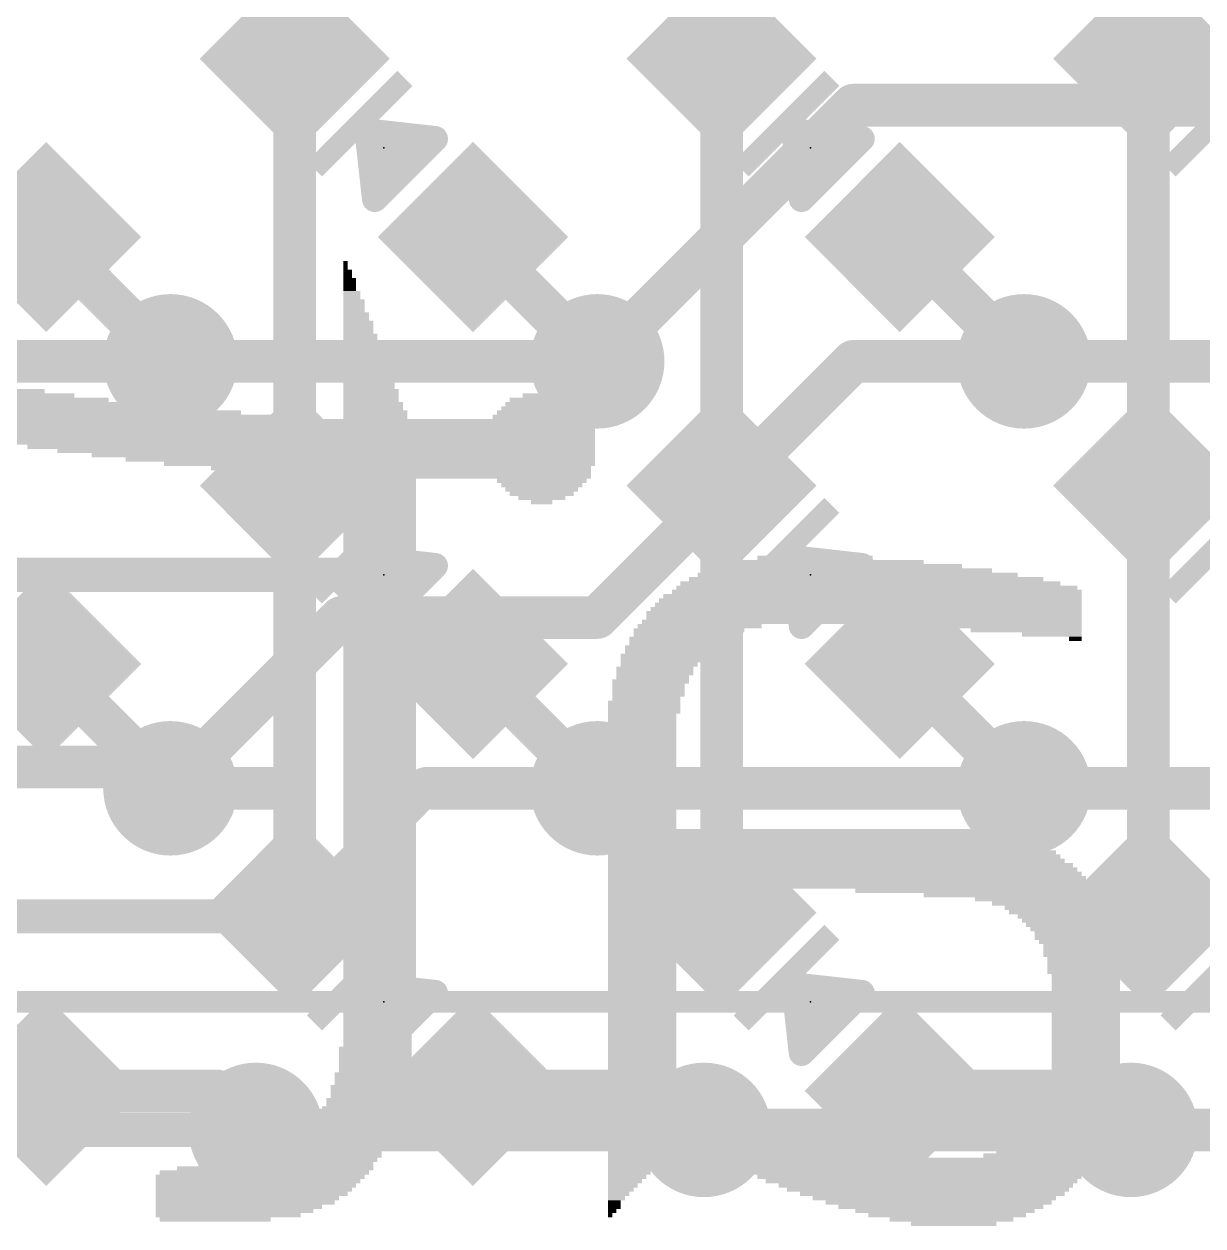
# Model space of a CAD drawing. Extents: x -6.7 to 59.9, y -5.3 to 30.3.
# Drawn here: x 33.16 to 40.18, y 2.73 to 9.88 of the extents above; entities that cross this region are included whole.
import ezdxf

# ---------------------------------------------------------------- set-up
doc = ezdxf.new("R2010")
doc.units = 0
for name, color, linetype in [('1', 12, 'CONTINUOUS'), ('16', 132, 'CONTINUOUS'), ('18', 110, 'CONTINUOUS'), ('21', 40, 'CONTINUOUS'), ('22', 6, 'CONTINUOUS'), ('23', 40, 'CONTINUOUS'), ('47', 253, 'CONTINUOUS')]:
    doc.layers.add(name, color=color, linetype=linetype)

# ---------------------------------------------------------------- blocks, each defined once
blk = doc.blocks.new('RECT')
blk.add_solid([(-0.5, -0.5), (0.5, -0.5), (-0.5, 0.5), (0.5, 0.5)])
blk = doc.blocks.new('ROUNDV')
at = {"const_width": 0.5}
blk.add_lwpolyline([(0, -0.25, 1), (0, 0.25, 1), (0, -0.25)], format="xyb", dxfattribs=at)

msp = doc.modelspace()

# ---------------------------------------------------------------- linework, layer by layer
at = {"layer": '1', "const_width": 0.254}
for points in [[(34.7757, 12.2143), (34.7757, 9.6743)], [(37.3157, 9.6743), (37.3157, 12.2143)], [(39.8557, 10.5183), (39.8557, 9.6743)], [(34.7757, 9.6743), (34.7757, 7.1343)], [(37.3157, 8.6137), (37.3157, 9.6743)], [(39.8557, 9.6743), (39.8557, 7.1343)], [(33.2963, 8.6137), (34.036, 7.874)], [(35.8363, 8.6137), (36.576, 7.874)], [(36.576, 7.874), (37.3157, 8.6137)], [(37.3157, 7.1343), (37.3157, 8.6137)], [(38.3763, 8.6137), (39.116, 7.874)], [(36.576, 7.874), (36.576, 7.874)], [(34.7757, 7.1343), (34.7757, 5.334)], [(37.3157, 4.5943), (37.3157, 7.1343)], [(39.8557, 7.1343), (39.8557, 4.5943)], [(33.2963, 6.0737), (34.036, 5.334)], [(35.8363, 6.0737), (36.576, 5.334)], [(39.116, 5.334), (38.3763, 6.0737)], [(34.7757, 5.334), (34.036, 5.334)], [(34.7757, 5.334), (34.7757, 4.5943)], [(33.2963, 3.5337), (34.3123, 3.5337)], [(34.3123, 3.5337), (34.544, 3.302)], [(35.8363, 3.5337), (36.9793, 3.5337)], [(36.9793, 3.5337), (37.211, 3.302)], [(38.3763, 3.5337), (39.5193, 3.5337)], [(39.5193, 3.5337), (39.751, 3.302)]]:
    msp.add_lwpolyline(points, dxfattribs=at)
at = {"layer": '1', "const_width": 0.127}
for points in [[(34.8392, 9.6743, 1), (34.7122, 9.6743)], [(37.3792, 9.6743, 1), (37.2522, 9.6743)], [(39.9192, 9.6743, 1), (39.7922, 9.6743)], [(34.7122, 9.6743, 1), (34.8392, 9.6743)], [(37.2522, 9.6743, 1), (37.3792, 9.6743)], [(39.7922, 9.6743, 1), (39.9192, 9.6743)], [(33.3412, 8.6586, 1), (33.2514, 8.5688)], [(35.8812, 8.6586, 1), (35.7914, 8.5688)], [(37.3792, 8.6137, 1), (37.2522, 8.6137)], [(37.3606, 8.5688, 1), (37.2708, 8.6586)], [(38.4212, 8.6586, 1), (38.3314, 8.5688)], [(37.2522, 8.6137, 1), (37.3792, 8.6137)], [(33.9911, 7.8291, 1), (34.0809, 7.9189)], [(36.576, 7.9375, 1), (36.576, 7.8105)], [(36.5311, 7.9189, 1), (36.6209, 7.8291)], [(36.5311, 7.8291, 1), (36.6209, 7.9189)], [(36.576, 7.8105, 1), (36.576, 7.9375)], [(39.0711, 7.8291, 1), (39.1609, 7.9189)], [(34.8392, 7.1343, 1), (34.7122, 7.1343)], [(37.3792, 7.1343, 1), (37.2522, 7.1343)], [(39.9192, 7.1343, 1), (39.7922, 7.1343)], [(34.7122, 7.1343, 1), (34.8392, 7.1343)], [(37.2522, 7.1343, 1), (37.3792, 7.1343)], [(39.7922, 7.1343, 1), (39.9192, 7.1343)], [(33.3412, 6.1186, 1), (33.2514, 6.0288)], [(35.8812, 6.1186, 1), (35.7914, 6.0288)], [(38.4212, 6.1186, 1), (38.3314, 6.0288)], [(34.036, 5.3975, 1), (34.036, 5.2705)], [(33.9911, 5.2891, 1), (34.0809, 5.3789)], [(34.8392, 5.334, 1), (34.7122, 5.334)], [(34.7757, 5.2705, 1), (34.7757, 5.3975)], [(36.5311, 5.2891, 1), (36.6209, 5.3789)], [(39.0711, 5.2891, 1), (39.1609, 5.3789)], [(34.7122, 5.334, 1), (34.8392, 5.334)], [(34.7122, 4.5943, 1), (34.8392, 4.5943)], [(37.2522, 4.5943, 1), (37.3792, 4.5943)], [(39.7922, 4.5943, 1), (39.9192, 4.5943)], [(33.2963, 3.5972, 1), (33.2963, 3.4702)], [(34.3572, 3.5786, 1), (34.2674, 3.4888)], [(34.3123, 3.4702, 1), (34.3123, 3.5972)], [(35.8363, 3.5972, 1), (35.8363, 3.4702)], [(37.0242, 3.5786, 1), (36.9344, 3.4888)], [(36.9793, 3.4702, 1), (36.9793, 3.5972)], [(38.3763, 3.5972, 1), (38.3763, 3.4702)], [(39.5642, 3.5786, 1), (39.4744, 3.4888)], [(39.5193, 3.4702, 1), (39.5193, 3.5972)], [(34.4991, 3.2571, 1), (34.5889, 3.3469)], [(37.1661, 3.2571, 1), (37.2559, 3.3469)], [(39.7061, 3.2571, 1), (39.7959, 3.3469)]]:
    msp.add_lwpolyline(points, format="xyb", dxfattribs=at)
at = {"layer": '16'}
for points, const_width in [([(36.576, 7.874), (38.1, 9.398)], 0.254), ([(38.1, 9.398), (40.64, 9.398)], 0.254), ([(31.496, 7.874), (34.036, 7.874)], 0.254), ([(34.036, 7.874), (36.576, 7.874)], 0.254), ([(38.1, 7.874), (36.576, 6.35)], 0.254), ([(39.116, 7.874), (38.1, 7.874)], 0.254), ([(39.116, 7.874), (41.656, 7.874)], 0.254), ([(28.829, 6.604), (35.052, 6.604)], 0.2032), ([(35.052, 6.604), (35.306, 6.35)], 0.2032), ([(35.052, 6.35), (34.036, 5.334)], 0.254), ([(35.306, 6.35), (35.052, 6.35)], 0.254), ([(36.576, 6.35), (35.306, 6.35)], 0.254), ([(33.909, 5.461), (31.623, 5.461)], 0.254), ([(34.036, 5.334), (33.909, 5.461)], 0.254), ([(34.798, 4.572), (35.56, 5.334)], 0.2032), ([(36.576, 5.334), (35.56, 5.334)], 0.254), ([(36.576, 5.334), (39.116, 5.334)], 0.254), ([(39.116, 5.334), (41.656, 5.334)], 0.254), ([(31.115, 4.572), (34.798, 4.572)], 0.2032), ([(33.02, 3.556), (33.274, 3.302)], 0.2032), ([(33.274, 3.302), (34.544, 3.302)], 0.2032), ([(34.544, 3.302), (37.211, 3.302)], 0.254), ([(37.211, 3.302), (39.751, 3.302)], 0.254), ([(39.751, 3.302), (42.291, 3.302)], 0.254)]:
    msp.add_lwpolyline(points, dxfattribs=dict(at, const_width=const_width))
for points, const_width in [([(38.1, 9.4615, 1), (38.1, 9.3345)], 0.127), ([(38.1449, 9.3531, 1), (38.0551, 9.4429)], 0.127), ([(34.036, 7.9375, 1), (34.036, 7.8105)], 0.127), ([(34.036, 7.8105, 1), (34.036, 7.9375)], 0.127), ([(36.5311, 7.9189, 1), (36.6209, 7.8291)], 0.127), ([(36.576, 7.8105, 1), (36.576, 7.9375)], 0.127), ([(38.1, 7.9375, 1), (38.1, 7.8105)], 0.127), ([(38.1449, 7.8291, 1), (38.0551, 7.9189)], 0.127), ([(39.116, 7.9375, 1), (39.116, 7.8105)], 0.127), ([(39.116, 7.8105, 1), (39.116, 7.9375)], 0.127), ([(35.0879, 6.6399, 1), (35.0161, 6.5681)], 0.1016), ([(35.052, 6.5532, 1), (35.052, 6.6548)], 0.1016), ([(35.052, 6.4135, 1), (35.052, 6.2865)], 0.127), ([(35.0969, 6.3051, 1), (35.0071, 6.3949)], 0.127), ([(35.306, 6.4135, 1), (35.306, 6.2865)], 0.127), ([(35.2701, 6.3141, 1), (35.3419, 6.3859)], 0.1016), ([(35.306, 6.2865, 1), (35.306, 6.4135)], 0.127), ([(36.5311, 6.3949, 1), (36.6209, 6.3051)], 0.127), ([(36.576, 6.2865, 1), (36.576, 6.4135)], 0.127), ([(33.9539, 5.5059, 1), (33.8641, 5.4161)], 0.127), ([(33.909, 5.3975, 1), (33.909, 5.5245)], 0.127), ([(33.9911, 5.3789, 1), (34.0809, 5.2891)], 0.127), ([(33.9911, 5.2891, 1), (34.0809, 5.3789)], 0.127), ([(35.56, 5.3975, 1), (35.56, 5.2705)], 0.127), ([(35.5959, 5.2981, 1), (35.5241, 5.3699)], 0.1016), ([(36.576, 5.3975, 1), (36.576, 5.2705)], 0.127), ([(36.576, 5.2705, 1), (36.576, 5.3975)], 0.127), ([(39.116, 5.3975, 1), (39.116, 5.2705)], 0.127), ([(39.116, 5.2705, 1), (39.116, 5.3975)], 0.127), ([(34.7621, 4.6079, 1), (34.8339, 4.5361)], 0.1016), ([(34.798, 4.5212, 1), (34.798, 4.6228)], 0.1016), ([(33.274, 3.3528, 1), (33.274, 3.2512)], 0.1016), ([(33.2381, 3.2661, 1), (33.3099, 3.3379)], 0.1016), ([(34.544, 3.3655, 1), (34.544, 3.2385)], 0.127), ([(34.544, 3.2512, 1), (34.544, 3.3528)], 0.1016), ([(37.211, 3.3655, 1), (37.211, 3.2385)], 0.127), ([(37.211, 3.2385, 1), (37.211, 3.3655)], 0.127), ([(39.751, 3.3655, 1), (39.751, 3.2385)], 0.127), ([(39.751, 3.2385, 1), (39.751, 3.3655)], 0.127)]:
    msp.add_lwpolyline(points, format="xyb", dxfattribs=dict(at, const_width=const_width))
at = {"layer": '21', "const_width": 0.1524}
for points in [[(35.2072, 9.2428), (35.2521, 8.8387)], [(35.6113, 9.1979), (35.2072, 9.2428)], [(37.7472, 9.2428), (37.7921, 8.8387)], [(38.1513, 9.1979), (37.7472, 9.2428)], [(35.2521, 8.8387), (35.6113, 9.1979)], [(37.7921, 8.8387), (38.1513, 9.1979)], [(35.2182, 9.144), (35.5574, 9.144)], [(37.7582, 9.144), (38.0974, 9.144)], [(35.2351, 8.9916), (35.405, 8.9916)], [(37.7751, 8.9916), (37.945, 8.9916)], [(35.2521, 8.8392), (35.2526, 8.8392)], [(37.7921, 8.8392), (37.7926, 8.8392)], [(35.2072, 6.7028), (35.2521, 6.2987)], [(35.6113, 6.6579), (35.2072, 6.7028)], [(35.2521, 6.2987), (35.6113, 6.6579)], [(37.7472, 6.7028), (37.7921, 6.2987)], [(38.1513, 6.6579), (37.7472, 6.7028)], [(37.7921, 6.2987), (38.1513, 6.6579)], [(35.2238, 6.5532), (35.5066, 6.5532)], [(37.7638, 6.5532), (38.0466, 6.5532)], [(35.2408, 6.4008), (35.3542, 6.4008)], [(37.7808, 6.4008), (37.8942, 6.4008)], [(35.2072, 4.1628), (35.2521, 3.7587)], [(35.6113, 4.1179), (35.2072, 4.1628)], [(37.7472, 4.1628), (37.7921, 3.7587)], [(38.1513, 4.1179), (37.7472, 4.1628)], [(35.2125, 4.1148), (35.6082, 4.1148)], [(35.2521, 3.7587), (35.6113, 4.1179)], [(37.7525, 4.1148), (38.1482, 4.1148)], [(37.7921, 3.7587), (38.1513, 4.1179)], [(35.2295, 3.9624), (35.4558, 3.9624)], [(37.7695, 3.9624), (37.9958, 3.9624)], [(35.2464, 3.81), (35.3034, 3.81)], [(37.7864, 3.81), (37.8434, 3.81)]]:
    msp.add_lwpolyline(points, dxfattribs=at)
at = {"layer": '21', "const_width": 0.0762}
for points in [[(35.2451, 9.247, 1), (35.1693, 9.2386)], [(35.2114, 9.2806, 1), (35.203, 9.2049)], [(37.7851, 9.247, 1), (37.7093, 9.2386)], [(37.7514, 9.2806, 1), (37.743, 9.2049)], [(35.6383, 9.1709, 1), (35.5844, 9.2248)], [(35.6071, 9.16, 1), (35.6155, 9.2357)], [(38.1783, 9.1709, 1), (38.1244, 9.2248)], [(38.1471, 9.16, 1), (38.1555, 9.2357)], [(35.2182, 9.1821, 1), (35.2182, 9.1059)], [(35.5574, 9.1059, 1), (35.5574, 9.1821)], [(37.7582, 9.1821, 1), (37.7582, 9.1059)], [(38.0974, 9.1059, 1), (38.0974, 9.1821)], [(35.2351, 9.0297, 1), (35.2351, 8.9535)], [(35.405, 8.9535, 1), (35.405, 9.0297)], [(37.7751, 9.0297, 1), (37.7751, 8.9535)], [(37.945, 8.9535, 1), (37.945, 9.0297)], [(35.2521, 8.8773, 1), (35.2521, 8.8011)], [(35.2252, 8.8656, 1), (35.2791, 8.8117)], [(35.2142, 8.8345, 1), (35.29, 8.8429)], [(35.2526, 8.8011, 1), (35.2526, 8.8773)], [(37.7921, 8.8773, 1), (37.7921, 8.8011)], [(37.7652, 8.8656, 1), (37.8191, 8.8117)], [(37.7542, 8.8345, 1), (37.83, 8.8429)], [(37.7926, 8.8011, 1), (37.7926, 8.8773)], [(35.2451, 6.707, 1), (35.1693, 6.6986)], [(35.2114, 6.7406, 1), (35.203, 6.6649)], [(35.6383, 6.6309, 1), (35.5844, 6.6848)], [(35.6071, 6.62, 1), (35.6155, 6.6957)], [(37.7851, 6.707, 1), (37.7093, 6.6986)], [(37.7514, 6.7406, 1), (37.743, 6.6649)], [(38.1783, 6.6309, 1), (38.1244, 6.6848)], [(38.1471, 6.62, 1), (38.1555, 6.6957)], [(35.2238, 6.5913, 1), (35.2238, 6.5151)], [(35.5066, 6.5151, 1), (35.5066, 6.5913)], [(37.7638, 6.5913, 1), (37.7638, 6.5151)], [(38.0466, 6.5151, 1), (38.0466, 6.5913)], [(35.2408, 6.4389, 1), (35.2408, 6.3627)], [(35.3542, 6.3627, 1), (35.3542, 6.4389)], [(37.7808, 6.4389, 1), (37.7808, 6.3627)], [(37.8942, 6.3627, 1), (37.8942, 6.4389)], [(35.2252, 6.3256, 1), (35.2791, 6.2717)], [(37.7652, 6.3256, 1), (37.8191, 6.2717)], [(35.2142, 6.2945, 1), (35.29, 6.3029)], [(37.7542, 6.2945, 1), (37.83, 6.3029)], [(35.2451, 4.167, 1), (35.1693, 4.1586)], [(35.2114, 4.2006, 1), (35.203, 4.1249)], [(37.7851, 4.167, 1), (37.7093, 4.1586)], [(37.7514, 4.2006, 1), (37.743, 4.1249)], [(35.2125, 4.1529, 1), (35.2125, 4.0767)], [(35.6383, 4.0909, 1), (35.5844, 4.1448)], [(35.6071, 4.08, 1), (35.6155, 4.1557)], [(35.6082, 4.0767, 1), (35.6082, 4.1529)], [(37.7525, 4.1529, 1), (37.7525, 4.0767)], [(38.1783, 4.0909, 1), (38.1244, 4.1448)], [(38.1471, 4.08, 1), (38.1555, 4.1557)], [(38.1482, 4.0767, 1), (38.1482, 4.1529)], [(35.2295, 4.0005, 1), (35.2295, 3.9243)], [(35.4558, 3.9243, 1), (35.4558, 4.0005)], [(37.7695, 4.0005, 1), (37.7695, 3.9243)], [(37.9958, 3.9243, 1), (37.9958, 4.0005)], [(35.2464, 3.8481, 1), (35.2464, 3.7719)], [(35.3034, 3.7719, 1), (35.3034, 3.8481)], [(37.7864, 3.8481, 1), (37.7864, 3.7719)], [(37.8434, 3.7719, 1), (37.8434, 3.8481)], [(35.2252, 3.7856, 1), (35.2791, 3.7317)], [(35.2142, 3.7545, 1), (35.29, 3.7629)], [(37.7652, 3.7856, 1), (37.8191, 3.7317)], [(37.7542, 3.7545, 1), (37.83, 3.7629)]]:
    msp.add_lwpolyline(points, format="xyb", dxfattribs=at)
at = {"layer": '23'}
for p in [(35.306, 9.144), (37.846, 9.144), (35.306, 6.604), (37.846, 6.604), (35.306, 4.064), (37.846, 4.064)]:
    msp.add_point(p, dxfattribs=at)
at = {"layer": '47', "const_width": 0.13}
msp.add_lwpolyline([(9.906, 4.064), (59.862, 4.064)], dxfattribs=at)

# ---------------------------------------------------------------- block references
at = {"layer": '1', "xscale": 0.8, "yscale": 0.8, "rotation": 45}
for p in [(34.7757, 9.6743), (37.3157, 9.6743), (39.8557, 9.6743), (33.2963, 8.6137), (35.8363, 8.6137), (38.3763, 8.6137), (34.7757, 7.1343), (37.3157, 7.1343), (39.8557, 7.1343), (33.2963, 6.0737), (35.8363, 6.0737), (38.3763, 6.0737), (34.7757, 4.5943), (37.3157, 4.5943), (39.8557, 4.5943), (33.2963, 3.5337), (35.8363, 3.5337), (38.3763, 3.5337)]:
    msp.add_blockref('RECT', p, dxfattribs=at)
at = {"layer": '18', "xscale": 0.8001, "yscale": 0.8001}
for p in [(34.036, 7.874), (34.036, 7.874), (36.576, 7.874), (36.576, 7.874), (39.116, 7.874), (39.116, 7.874), (34.036, 5.334), (34.036, 5.334), (36.576, 5.334), (36.576, 5.334), (39.116, 5.334), (39.116, 5.334), (34.544, 3.302), (34.544, 3.302), (37.211, 3.302), (37.211, 3.302), (39.751, 3.302), (39.751, 3.302)]:
    msp.add_blockref('ROUNDV', p, dxfattribs=at)
at = {"layer": '21', "xscale": 0.762, "yscale": 0.127, "rotation": 45}
for p in [(35.1623, 9.2877), (37.7023, 9.2877), (40.2423, 9.2877), (35.1623, 6.7477), (37.7023, 6.7477), (40.2423, 6.7477), (35.1623, 4.2077), (37.7023, 4.2077), (40.2423, 4.2077)]:
    msp.add_blockref('RECT', p, dxfattribs=at)
at = {"layer": '22', "yscale": 0.0254, "rotation": 180}
for p, xscale in [((35.0774, 8.4582), 0.0254), ((35.0774, 8.4328), 0.0254), ((35.0901, 8.4074), 0.0508), ((35.0901, 8.382), 0.0508), ((35.1028, 8.3566), 0.0762), ((35.1028, 8.3312), 0.0762), ((35.1028, 8.3058), 0.0762), ((35.1155, 8.2804), 0.1016), ((35.1155, 8.255), 0.1016), ((35.1282, 8.2296), 0.127), ((35.1282, 8.2042), 0.127), ((35.1282, 8.1788), 0.127), ((35.1409, 8.1534), 0.1524), ((35.1409, 8.128), 0.1524), ((35.1536, 8.1026), 0.1778), ((35.1536, 8.0772), 0.1778), ((35.1536, 8.0518), 0.1778), ((35.1663, 8.0264), 0.2032), ((35.1663, 8.001), 0.2032), ((35.1663, 7.9756), 0.2032), ((35.179, 7.9502), 0.2286), ((35.179, 7.9248), 0.2286), ((35.1917, 7.8994), 0.254), ((35.1917, 7.874), 0.254), ((35.1917, 7.8486), 0.254), ((35.2044, 7.8232), 0.2794), ((35.2044, 7.7978), 0.2794), ((35.2171, 7.7724), 0.3048), ((35.2171, 7.747), 0.3048), ((35.2171, 7.7216), 0.3048), ((32.9311, 7.6962), 0.7112), ((33.0454, 7.6708), 0.8382), ((33.1851, 7.6454), 0.9652), ((35.2298, 7.6962), 0.3302), ((35.2298, 7.6708), 0.3302), ((35.2298, 7.6454), 0.3302), ((36.2331, 7.6454), 0.3556), ((36.2458, 7.6708), 0.2286), ((33.2613, 7.5692), 2.3876), ((33.2105, 7.5946), 1.8796), ((33.2613, 7.62), 1.27), ((35.2425, 7.62), 0.3556), ((35.2425, 7.5946), 0.3556), ((35.2552, 7.5692), 0.381), ((36.2458, 7.5692), 0.5334), ((36.2458, 7.5946), 0.4826), ((36.2458, 7.62), 0.4318), ((33.528, 7.5438), 2.667), ((34.4297, 7.5184), 4.2164), ((35.2552, 7.5438), 0.381), ((36.2331, 7.5438), 0.5588), ((34.4932, 7.493), 4.0894), ((34.5694, 7.4676), 3.9878), ((34.6456, 7.4422), 3.8354), ((34.6456, 7.4168), 3.8354), ((34.6456, 7.3914), 3.8354), ((34.8742, 7.366), 3.3782), ((34.9631, 7.3406), 3.2004), ((35.0647, 7.3152), 2.9972), ((35.1663, 7.2898), 2.794), ((35.2806, 7.2644), 2.5654), ((35.4076, 7.239), 2.2606), ((35.5854, 7.2136), 1.905), ((35.8013, 7.1882), 1.4732), ((35.2806, 7.1628), 0.4318), ((36.2458, 7.1628), 0.5334), ((35.2806, 7.1374), 0.4318), ((35.2806, 7.112), 0.4318), ((35.2806, 7.0866), 0.4318), ((36.2458, 7.1374), 0.4826), ((36.2458, 7.112), 0.4318), ((36.2458, 7.0866), 0.381), ((35.2806, 7.0612), 0.4318), ((35.2806, 7.0358), 0.4318), ((35.2806, 7.0104), 0.4318), ((36.2458, 7.0612), 0.2794), ((36.2458, 7.0358), 0.127), ((35.2806, 6.985), 0.4318), ((35.2806, 6.9596), 0.4318), ((35.2806, 6.9342), 0.4318), ((35.2806, 6.9088), 0.4318), ((35.2806, 6.8834), 0.4318), ((35.2806, 6.858), 0.4318), ((35.2806, 6.8326), 0.4318), ((35.2806, 6.8072), 0.4318), ((35.2806, 6.7818), 0.4318), ((35.2806, 6.7564), 0.4318), ((35.2806, 6.731), 0.4318), ((35.2806, 6.7056), 0.4318), ((35.2806, 6.6802), 0.4318), ((35.2806, 6.6548), 0.4318), ((38.0238, 6.6548), 1.4478), ((37.9603, 6.6802), 1.1176), ((37.8714, 6.7056), 0.6858), ((35.2806, 6.6294), 0.4318), ((35.2806, 6.604), 0.4318), ((35.2806, 6.5786), 0.4318), ((38.1762, 6.5786), 2.1082), ((38.1254, 6.604), 1.905), ((38.0746, 6.6294), 1.7018), ((35.2806, 6.5532), 0.4318), ((35.2806, 6.5278), 0.4318), ((35.2806, 6.5024), 0.4318), ((38.2397, 6.5024), 2.4384), ((38.2397, 6.5278), 2.3876), ((38.2016, 6.5532), 2.2606), ((35.2806, 6.477), 0.4318), ((35.2806, 6.4516), 0.4318), ((35.2806, 6.4262), 0.4318), ((38.1889, 6.4262), 2.54), ((38.2016, 6.4516), 2.5146), ((38.2143, 6.477), 2.4892), ((35.2806, 6.4008), 0.4318), ((35.2806, 6.3754), 0.4318), ((38.1635, 6.3754), 2.5908), ((38.1762, 6.4008), 2.5654), ((35.2806, 6.35), 0.4318), ((35.2806, 6.3246), 0.4318), ((35.2806, 6.2992), 0.4318), ((37.1856, 6.2992), 0.7366), ((38.1508, 6.3246), 2.6162), ((38.1635, 6.35), 2.5908), ((38.9509, 6.2992), 1.016), ((35.2806, 6.2738), 0.4318), ((35.2806, 6.2484), 0.4318), ((35.2806, 6.223), 0.4318), ((37.0586, 6.223), 0.5842), ((37.1221, 6.2738), 0.6604), ((37.0967, 6.2484), 0.6096), ((39.1287, 6.2738), 0.6604), ((39.2811, 6.2484), 0.3556), ((39.4208, 6.223), 0.0762), ((35.2806, 6.1976), 0.4318), ((35.2806, 6.1722), 0.4318), ((35.2806, 6.1468), 0.4318), ((37.0078, 6.1722), 0.5334), ((36.9951, 6.1468), 0.508), ((37.0332, 6.1976), 0.5334), ((35.2806, 6.1214), 0.4318), ((35.2806, 6.096), 0.4318), ((35.2806, 6.0706), 0.4318), ((36.9697, 6.1214), 0.508), ((36.957, 6.096), 0.4826), ((36.9443, 6.0706), 0.4572), ((35.2806, 6.0452), 0.4318), ((35.2806, 6.0198), 0.4318), ((35.2806, 5.9944), 0.4318), ((36.9189, 6.0452), 0.4572), ((36.9189, 6.0198), 0.4572), ((36.9062, 5.9944), 0.4318), ((35.2806, 5.969), 0.4318), ((35.2806, 5.9436), 0.4318), ((36.8935, 5.969), 0.4572), ((36.8808, 5.9436), 0.4318), ((35.2806, 5.9182), 0.4318), ((35.2806, 5.8928), 0.4318), ((35.2806, 5.8674), 0.4318), ((36.8808, 5.9182), 0.4318), ((36.8808, 5.8928), 0.4318), ((36.8681, 5.8674), 0.4064), ((35.2806, 5.842), 0.4318), ((35.2806, 5.8166), 0.4318), ((35.2806, 5.7912), 0.4318), ((36.8554, 5.842), 0.4318), ((36.8554, 5.8166), 0.4318), ((36.8554, 5.7912), 0.4318), ((35.2806, 5.7658), 0.4318), ((35.2806, 5.7404), 0.4318), ((35.2806, 5.715), 0.4318), ((36.8427, 5.7658), 0.4064), ((36.8427, 5.7404), 0.4064), ((36.8427, 5.715), 0.4064), ((35.2806, 5.6896), 0.4318), ((35.2806, 5.6642), 0.4318), ((35.2806, 5.6388), 0.4318), ((36.8427, 5.6896), 0.4064), ((36.8427, 5.6642), 0.4064), ((36.8427, 5.6388), 0.4064), ((35.2806, 5.6134), 0.4318), ((35.2806, 5.588), 0.4318), ((36.8427, 5.6134), 0.4064), ((36.8427, 5.588), 0.4064), ((35.2806, 5.5626), 0.4318), ((35.2806, 5.5372), 0.4318), ((35.2806, 5.5118), 0.4318), ((36.8427, 5.5626), 0.4064), ((36.8427, 5.5372), 0.4064), ((36.8427, 5.5118), 0.4064), ((35.2806, 5.4864), 0.4318), ((35.2806, 5.461), 0.4318), ((35.2806, 5.4356), 0.4318), ((36.8427, 5.4864), 0.4064), ((36.8427, 5.461), 0.4064), ((36.8427, 5.4356), 0.4064), ((35.2806, 5.4102), 0.4318), ((35.2806, 5.3848), 0.4318), ((35.2806, 5.3594), 0.4318), ((36.8427, 5.4102), 0.4064), ((36.8427, 5.3848), 0.4064), ((36.8427, 5.3594), 0.4064), ((35.2806, 5.334), 0.4318), ((35.2806, 5.3086), 0.4318), ((35.2806, 5.2832), 0.4318), ((36.8427, 5.334), 0.4064), ((36.8427, 5.3086), 0.4064), ((36.8427, 5.2832), 0.4064), ((35.2806, 5.2578), 0.4318), ((35.2806, 5.2324), 0.4318), ((35.2806, 5.207), 0.4318), ((36.8427, 5.2578), 0.4064), ((36.8427, 5.2324), 0.4064), ((36.8427, 5.207), 0.4064), ((35.2806, 5.1816), 0.4318), ((35.2806, 5.1562), 0.4318), ((36.8427, 5.1816), 0.4064), ((36.8427, 5.1562), 0.4064), ((35.2806, 5.1308), 0.4318), ((35.2806, 5.1054), 0.4318), ((35.2806, 5.08), 0.4318), ((36.8427, 5.1308), 0.4064), ((36.8427, 5.1054), 0.4064), ((37.8079, 5.08), 2.3368), ((35.2806, 5.0546), 0.4318), ((35.2806, 5.0292), 0.4318), ((35.2806, 5.0038), 0.4318), ((37.8587, 5.0546), 2.4384), ((37.8968, 5.0292), 2.5146), ((37.9222, 5.0038), 2.5654), ((35.2806, 4.9784), 0.4318), ((35.2806, 4.953), 0.4318), ((35.2806, 4.9276), 0.4318), ((37.9476, 4.9784), 2.6162), ((37.973, 4.953), 2.667), ((37.9857, 4.9276), 2.6924), ((35.2806, 4.9022), 0.4318), ((35.2806, 4.8768), 0.4318), ((35.2806, 4.8514), 0.4318), ((37.9984, 4.9022), 2.7178), ((38.0238, 4.8768), 2.7686), ((38.0365, 4.8514), 2.794), ((35.2806, 4.826), 0.4318), ((35.2806, 4.8006), 0.4318), ((38.0492, 4.826), 2.8194), ((38.0619, 4.8006), 2.8448), ((35.2806, 4.7752), 0.4318), ((35.2806, 4.7498), 0.4318), ((35.2806, 4.7244), 0.4318), ((36.8427, 4.7752), 0.4064), ((36.8427, 4.7498), 0.4064), ((36.8427, 4.7244), 0.4064), ((38.3794, 4.7752), 2.2098), ((38.608, 4.7498), 1.8034), ((38.8239, 4.7244), 1.4224), ((35.2806, 4.699), 0.4318), ((35.2806, 4.6736), 0.4318), ((35.2806, 4.6482), 0.4318), ((36.8427, 4.699), 0.4064), ((36.8427, 4.6736), 0.4064), ((36.8427, 4.6482), 0.4064), ((39.0271, 4.699), 1.016), ((39.1922, 4.6736), 0.7366), ((39.2557, 4.6482), 0.6604), ((35.2806, 4.6228), 0.4318), ((35.2806, 4.5974), 0.4318), ((35.2806, 4.572), 0.4318), ((36.8427, 4.6228), 0.4064), ((36.8427, 4.5974), 0.4064), ((36.8427, 4.572), 0.4064), ((39.2938, 4.6228), 0.5842), ((39.3192, 4.5974), 0.5842), ((39.3446, 4.572), 0.5334), ((35.2806, 4.5466), 0.4318), ((35.2806, 4.5212), 0.4318), ((35.2806, 4.4958), 0.4318), ((36.8427, 4.5466), 0.4064), ((36.8427, 4.5212), 0.4064), ((36.8427, 4.4958), 0.4064), ((39.3573, 4.5466), 0.508), ((39.3827, 4.5212), 0.508), ((39.3954, 4.4958), 0.4826), ((35.2806, 4.4704), 0.4318), ((35.2806, 4.445), 0.4318), ((36.8427, 4.4704), 0.4064), ((36.8427, 4.445), 0.4064), ((39.4081, 4.4704), 0.4572), ((39.4208, 4.445), 0.4826), ((35.2806, 4.4196), 0.4318), ((35.2806, 4.3942), 0.4318), ((35.2806, 4.3688), 0.4318), ((36.8427, 4.4196), 0.4064), ((36.8427, 4.3942), 0.4064), ((36.8427, 4.3688), 0.4064), ((39.4335, 4.4196), 0.4572), ((39.4462, 4.3942), 0.4318), ((39.4462, 4.3688), 0.4318), ((35.2806, 4.3434), 0.4318), ((35.2806, 4.318), 0.4318), ((35.2806, 4.2926), 0.4318), ((36.8427, 4.3434), 0.4064), ((36.8427, 4.318), 0.4064), ((36.8427, 4.2926), 0.4064), ((39.4589, 4.3434), 0.4572), ((39.4716, 4.318), 0.4318), ((39.4716, 4.2926), 0.4318), ((35.2806, 4.2672), 0.4318), ((35.2806, 4.2418), 0.4318), ((35.2806, 4.2164), 0.4318), ((36.8427, 4.2672), 0.4064), ((36.8427, 4.2418), 0.4064), ((36.8427, 4.2164), 0.4064), ((39.4716, 4.2672), 0.4318), ((39.4716, 4.2418), 0.4318), ((39.4843, 4.2164), 0.4064), ((35.2806, 4.191), 0.4318), ((35.2806, 4.1656), 0.4318), ((35.2806, 4.1402), 0.4318), ((36.8427, 4.191), 0.4064), ((36.8427, 4.1656), 0.4064), ((36.8427, 4.1402), 0.4064), ((39.4843, 4.191), 0.4064), ((39.4843, 4.1656), 0.4064), ((39.4843, 4.1402), 0.4064), ((35.2806, 4.1148), 0.4318), ((35.2806, 4.0894), 0.4318), ((35.2806, 4.064), 0.4318), ((36.8427, 4.1148), 0.4064), ((36.8427, 4.0894), 0.4064), ((36.8427, 4.064), 0.4064), ((39.4843, 4.1148), 0.4064), ((39.4843, 4.0894), 0.4064), ((39.4843, 4.064), 0.4064), ((35.2806, 4.0386), 0.4318), ((35.2806, 4.0132), 0.4318), ((36.8427, 4.0386), 0.4064), ((36.8427, 4.0132), 0.4064), ((39.4843, 4.0386), 0.4064), ((39.4843, 4.0132), 0.4064), ((35.2806, 3.9878), 0.4318), ((35.2806, 3.9624), 0.4318), ((35.2806, 3.937), 0.4318), ((36.8427, 3.9878), 0.4064), ((36.8427, 3.9624), 0.4064), ((36.8427, 3.937), 0.4064), ((39.4843, 3.9878), 0.4064), ((39.4843, 3.9624), 0.4064), ((39.4843, 3.937), 0.4064), ((35.2679, 3.9116), 0.4064), ((35.2679, 3.8862), 0.4064), ((35.2679, 3.8608), 0.4064), ((36.8427, 3.9116), 0.4064), ((36.8427, 3.8862), 0.4064), ((36.8427, 3.8608), 0.4064), ((39.4843, 3.9116), 0.4064), ((39.4843, 3.8862), 0.4064), ((39.4843, 3.8608), 0.4064), ((35.2552, 3.7846), 0.4318), ((35.2679, 3.8354), 0.4064), ((35.2679, 3.81), 0.4064), ((36.8427, 3.8354), 0.4064), ((36.8427, 3.81), 0.4064), ((36.8427, 3.7846), 0.4064), ((39.4843, 3.8354), 0.4064), ((39.4843, 3.81), 0.4064), ((39.4843, 3.7846), 0.4064), ((35.2552, 3.7592), 0.4318), ((35.2552, 3.7338), 0.4318), ((35.2552, 3.7084), 0.4318), ((36.8427, 3.7592), 0.4064), ((36.8427, 3.7338), 0.4064), ((36.8427, 3.7084), 0.4064), ((39.4843, 3.7592), 0.4064), ((39.4843, 3.7338), 0.4064), ((39.4843, 3.7084), 0.4064), ((35.2425, 3.683), 0.4064), ((35.2425, 3.6576), 0.4064), ((36.8427, 3.683), 0.4064), ((36.8427, 3.6576), 0.4064), ((39.4843, 3.683), 0.4064), ((39.4843, 3.6576), 0.4064), ((35.2298, 3.6322), 0.4318), ((35.2298, 3.6068), 0.4318), ((35.2298, 3.5814), 0.4318), ((36.8427, 3.6322), 0.4064), ((36.8427, 3.6068), 0.4064), ((36.8427, 3.5814), 0.4064), ((39.4843, 3.6322), 0.4064), ((39.4843, 3.6068), 0.4064), ((39.4843, 3.5814), 0.4064), ((35.2171, 3.556), 0.4572), ((35.2044, 3.5306), 0.4318), ((35.2044, 3.5052), 0.4318), ((36.8427, 3.556), 0.4064), ((36.8427, 3.5306), 0.4064), ((36.8808, 3.5052), 0.4826), ((39.4716, 3.556), 0.4318), ((39.4716, 3.5306), 0.4318), ((39.4716, 3.5052), 0.4318), ((35.1663, 3.429), 0.4572), ((35.1917, 3.4798), 0.4572), ((35.1917, 3.4544), 0.4572), ((36.9189, 3.4798), 0.5588), ((36.957, 3.4544), 0.635), ((36.9951, 3.429), 0.7112), ((39.4462, 3.4544), 0.4318), ((39.4462, 3.429), 0.4318), ((39.4716, 3.4798), 0.4318), ((35.1282, 3.3528), 0.4826), ((35.1536, 3.3782), 0.4826), ((35.1663, 3.4036), 0.4572), ((37.0332, 3.4036), 0.7874), ((37.0713, 3.3782), 0.8636), ((37.1094, 3.3528), 0.9398), ((39.4081, 3.3528), 0.4572), ((39.4335, 3.4036), 0.4572), ((39.4335, 3.3782), 0.4572), ((35.0774, 3.2766), 0.5334), ((35.1028, 3.302), 0.5334), ((35.1155, 3.3274), 0.508), ((37.1602, 3.3274), 1.0414), ((37.1983, 3.302), 1.1176), ((37.2491, 3.2766), 1.2192), ((39.37, 3.2766), 0.4826), ((39.3954, 3.3274), 0.4826), ((39.3954, 3.302), 0.4826), ((35.0139, 3.2258), 0.6096), ((35.052, 3.2512), 0.5842), ((37.2999, 3.2512), 1.3208), ((36.8427, 3.2258), 0.4064), ((37.5666, 3.2258), 0.9906), ((39.3192, 3.2258), 0.5334), ((39.3573, 3.2512), 0.508), ((34.8615, 3.1496), 0.8636), ((34.9123, 3.175), 0.762), ((34.9885, 3.2004), 0.6604), ((36.83, 3.2004), 0.381), ((36.8173, 3.175), 0.3556), ((36.8046, 3.1496), 0.3302), ((37.6555, 3.2004), 1.0668), ((37.7444, 3.175), 1.143), ((37.8587, 3.1496), 1.27), ((39.2176, 3.1496), 0.6858), ((39.2557, 3.175), 0.6096), ((39.2938, 3.2004), 0.5842), ((34.6583, 3.0734), 1.1684), ((34.7218, 3.0988), 1.0414), ((34.798, 3.1242), 0.9398), ((36.7919, 3.1242), 0.3048), ((36.7792, 3.0988), 0.2794), ((36.7792, 3.0734), 0.2794), ((38.4048, 3.1242), 2.2606), ((38.4302, 3.0988), 2.2098), ((38.4556, 3.0734), 2.1082), ((34.5694, 3.0226), 1.2446), ((34.5567, 2.9972), 1.2192), ((34.5948, 3.048), 1.2446), ((36.7665, 3.048), 0.254), ((36.7538, 3.0226), 0.2286), ((36.7411, 2.9972), 0.2032), ((38.4683, 3.048), 2.032), ((38.4937, 3.0226), 1.9304), ((38.5064, 2.9972), 1.8542), ((34.544, 2.9718), 1.1938), ((34.5313, 2.9464), 1.1684), ((34.5186, 2.921), 1.143), ((36.7284, 2.9718), 0.1778), ((36.7157, 2.9464), 0.1524), ((36.703, 2.921), 0.127), ((38.5318, 2.9718), 1.7526), ((38.5445, 2.9464), 1.6764), ((38.5699, 2.921), 1.5748), ((34.4932, 2.8956), 1.0922), ((34.4805, 2.8702), 1.0668), ((36.6903, 2.8956), 0.1016), ((36.6776, 2.8702), 0.0762), ((38.5826, 2.8956), 1.4478), ((38.608, 2.8702), 1.3462), ((34.4424, 2.8448), 0.9906), ((34.417, 2.8194), 0.9398), ((34.3789, 2.794), 0.8636), ((36.6776, 2.8448), 0.0762), ((36.6649, 2.8194), 0.0508), ((36.6522, 2.794), 0.0254), ((38.6207, 2.8448), 1.2192), ((38.6461, 2.8194), 1.0668), ((38.6588, 2.794), 0.9398), ((34.3027, 2.7686), 0.6604), ((38.6842, 2.7686), 0.7366), ((38.6969, 2.7432), 0.508)]:
    msp.add_blockref('RECT', p, dxfattribs=dict(at, xscale=xscale))

doc.saveas('drawing.dxf')
